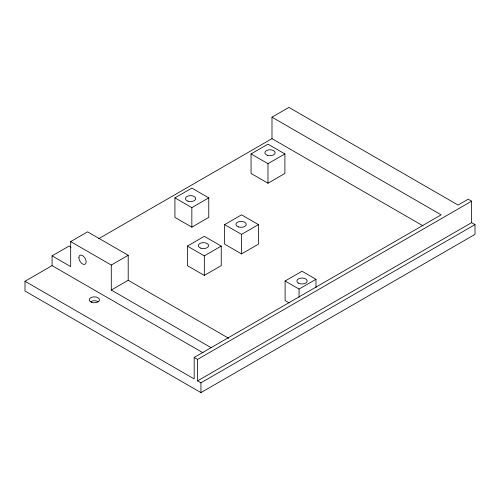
<?xml version="1.0" encoding="UTF-8"?>
<svg xmlns="http://www.w3.org/2000/svg" width="500" height="500" viewBox="0 0 500 500"><rect width="100%" height="100%" fill="white"/><g stroke="black" fill="none" stroke-linecap="round" stroke-linejoin="round"><path stroke-width="0.75" d="M98.663 238.725L271.994 138.656L271.994 117.169L288.913 107.4L458.081 205.069L468.231 199.213L471.619 201.163L471.619 222.65L197.556 380.881L197.556 359.394L471.619 201.163M203.044 352.794L52.069 265.625L52.069 255.863L70.675 266.606L70.675 241.6L87.594 231.831L128.194 255.275L128.194 280.275L228.713 338.312M52.069 255.863L68.987 246.094L70.981 247.244M471.619 222.65L475 224.606L475 234.375L200.938 392.6L25 291.025L25 281.256L52.069 265.625M174.931 197.869L191.844 188.1L208.762 197.869L208.762 217.4L191.844 227.169L174.931 217.4L174.931 197.869L191.844 207.638L208.762 197.869M251.056 153.919L267.975 144.15L284.894 153.919L284.894 173.45L267.975 183.219L251.056 173.45L251.056 153.919L267.975 163.681L284.894 153.919M70.675 241.6L111.281 265.044L128.194 255.275M111.281 265.044L111.281 290.044L128.194 280.275M187.406 246.094L204.325 236.325L221.238 246.094L221.238 265.625L204.325 275.394L187.406 265.625L187.406 246.094L204.325 255.863L221.238 246.094M224.625 224.606L241.544 214.838L258.456 224.606L258.456 244.137L241.544 253.906L224.625 244.137L224.625 224.606L241.544 234.375L258.456 224.606M289.094 302.85L285.106 300.544L285.106 281.012L302.019 271.244L315.975 279.3L315.975 287.569M285.106 281.012L299.062 289.069L315.975 279.3M25 281.256L194.175 378.925L194.175 357.438L441.163 214.838L271.994 117.169M197.556 380.881L200.938 382.831L475 224.606M271.994 138.656L422.969 225.819M111.281 290.044L211.119 347.688M194.175 357.438L197.556 359.394M299.062 289.069L299.062 297.331M267.975 163.681L267.975 183.219M241.544 234.375L241.544 253.906M204.325 255.863L204.325 275.394M200.938 382.831L200.938 392.6M191.844 207.638L191.844 227.169M90.725 301.619A5.144 2.969 0 0 1 98 301.619M91.788 302.381A5.144 2.969 0 0 0 99.506 299.812A5.144 2.969 0 0 0 91.788 297.238A5.144 2.969 0 0 0 91.788 302.381M78.881 257.669A5.144 2.969 60 0 0 84.338 264.456A5.144 2.969 60 0 0 84.338 257.181A5.144 2.969 60 0 0 78.881 257.669M200.906 248.175A5.144 2.969 0 0 0 208.619 245.606A5.144 2.969 0 0 0 200.906 243.031A5.144 2.969 0 0 0 200.906 248.175M238.544 226.931A5.144 2.969 0 0 0 246.262 224.363A5.144 2.969 0 0 0 238.544 221.788A5.144 2.969 0 0 0 238.544 226.931M298.381 283.113A5.144 2.969 0 0 0 306.988 281.781A5.144 2.969 0 0 0 300.688 278.144A5.144 2.969 0 0 0 298.381 283.113M188.006 201.175A5.144 2.969 0 0 0 195.719 198.6A5.144 2.969 0 0 0 188.006 196.031A5.144 2.969 0 0 0 188.006 201.175M267.431 155.319A5.144 2.969 0 0 0 275.15 152.744A5.144 2.969 0 0 0 267.431 150.175A5.144 2.969 0 0 0 267.431 155.319"/></g></svg>
